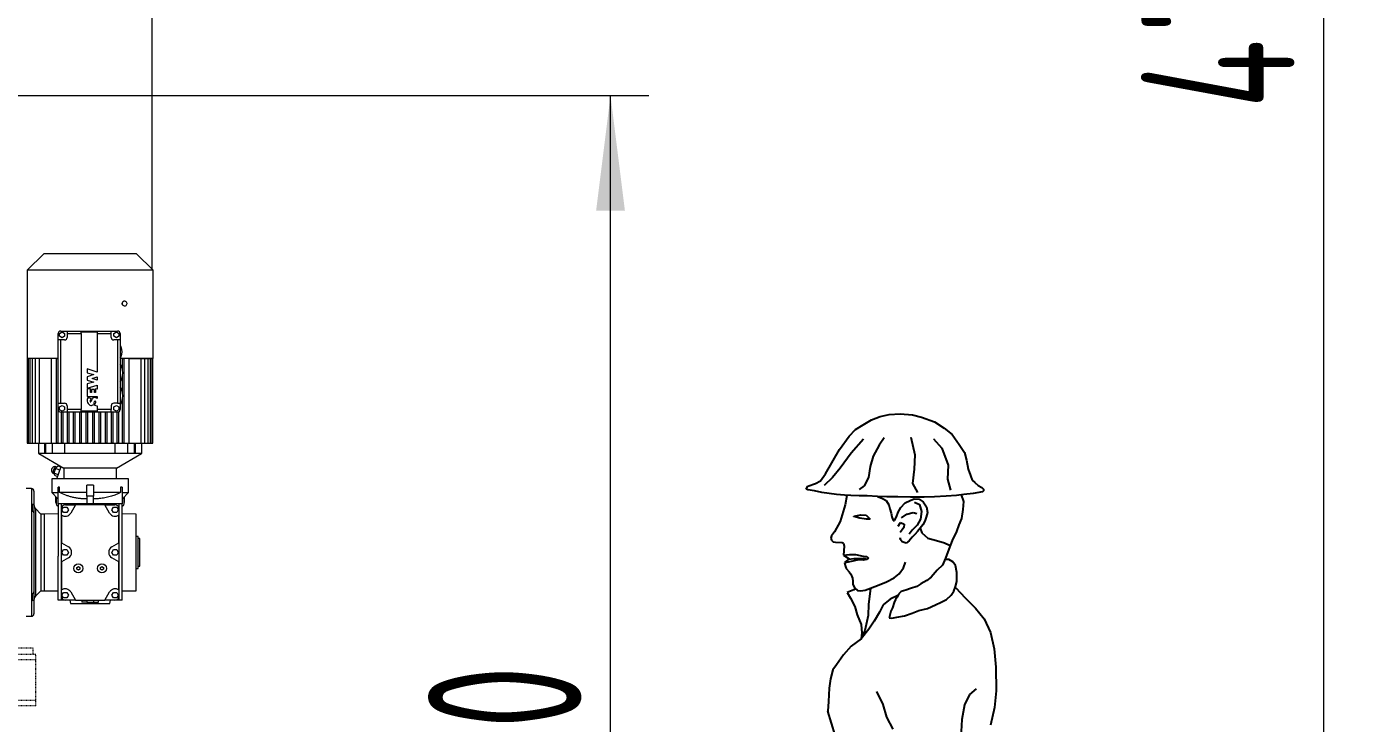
# Model space of a CAD drawing. Header units: millimetres. Extents: x -17820 to 17820, y -12600 to 12600.
# Drawn here: x 8984 to 11074, y 5545 to 6636 of the extents above; entities that cross this region are included whole.
import ezdxf

# ---------------------------------------------------------------- set-up
doc = ezdxf.new("R2010")
doc.units = ezdxf.units.MM
for name, pattern in [('双点画线', [22, 12, -2, 2, -2, 2, -2]), ('点画线', [18, 12, -2, 2, -2]), ('虚线', [2, 1, -1])]:
    doc.linetypes.add(name, pattern=pattern)
doc.layers.get('0').update_dxf_attribs({"lineweight": 35})
for name, color, linetype, lineweight in [('ACADDEFPOINTS', 7, 'Continuous', 25), ('ACADREF', 8, 'Continuous', 25), ('中心线层', 1, '点画线', 18), ('剖面线层', 4, 'Continuous', 18), ('尺寸线层', 3, 'Continuous', 18), ('虚线层', 6, '虚线', 18)]:
    doc.layers.add(name, color=color, linetype=linetype, lineweight=lineweight)
doc.styles.add('机械', font='isocp', dxfattribs={"width": 0.667, "bigfont": 'gbcbig.shx'})
doc.dimstyles.new('标准', dxfattribs={"dimscale": 60, "dimtxt": 4, "dimasz": 3, "dimexe": 1, "dimexo": 0, "dimgap": 0.76128, "dimtad": 1, "dimdec": 1, "dimdsep": 46, "dimtxsty": '机械', "dimblk": '_CAXARROW', "dimcen": 0, "dimdle": 4, "dimclrt": 2, "dimaunit": 1, "dimazin": 2, "dimtfac": 0.707107, "dimtdec": 3, "dimtmove": 0, "dimatfit": 3, "dimfxl": 0, "dimfrac": 2, "dimtolj": 1, "dimlwd": 18, "dimarcsym": 0})

# ---------------------------------------------------------------- blocks, each defined once
blk = doc.blocks.new('*X172')
at = {"layer": 'ACADREF', "linetype": 'Continuous', "lineweight": 25}
for p, q in [((-4715, 7835.4), (-4700.9, 7838.8)), ((-4700.9, 7838.8), (-4683.4, 7839.9)), ((-4683.4, 7839.9), (-4664.4, 7838)), ((-4664.4, 7838), (-4650, 7834.7)), ((-4753.4, 7814.9), (-4741.5, 7822.7)), ((-4741.5, 7822.7), (-4728.4, 7830.5)), ((-4728.4, 7830.5), (-4715, 7835.4)), ((-4650, 7834.7), (-4629.7, 7827.2)), ((-4629.7, 7827.2), (-4614.4, 7817.2)), ((-4614.4, 7817.2), (-4602.1, 7807.3)), ((-4778.6, 7783.8), (-4763.2, 7804.7)), ((-4763.2, 7804.7), (-4753.4, 7814.9)), ((-4740.9, 7799.9), (-4760.1, 7777.9)), ((-4740.9, 7799.9), (-4740.9, 7799.9)), ((-4708.5, 7802), (-4716.2, 7790.6)), ((-4708.5, 7802), (-4708.5, 7802)), ((-4666.8, 7803), (-4660.7, 7775.6)), ((-4666.8, 7803), (-4666.8, 7803)), ((-4631.3, 7800.5), (-4618, 7786)), ((-4631.3, 7800.5), (-4631.3, 7800.5)), ((-4602.1, 7807.3), (-4590.9, 7791.7)), ((-4800.2, 7745.7), (-4778.6, 7783.8)), ((-4760.1, 7777.9), (-4777.2, 7754.6)), ((-4716.2, 7790.6), (-4725.8, 7773.2)), ((-4660.7, 7775.6), (-4661.6, 7753.3)), ((-4618, 7786), (-4608.5, 7759.5)), ((-4590.9, 7791.7), (-4582.9, 7779)), ((-4582.9, 7779), (-4579.4, 7766.9)), ((-4777.2, 7754.6), (-4789.5, 7740.1)), ((-4730.4, 7757.2), (-4732.8, 7740.1)), ((-4725.8, 7773.2), (-4730.4, 7757.2)), ((-4608.5, 7759.5), (-4609.3, 7737.3)), ((-4579.4, 7766.9), (-4576.8, 7753.2)), ((-4815.9, 7730.4), (-4808.1, 7735)), ((-4808.1, 7735), (-4800.2, 7745.7)), ((-4789.5, 7740.1), (-4802.2, 7727.3)), ((-4732.8, 7740.1), (-4739.9, 7727)), ((-4661.6, 7753.3), (-4664.1, 7730.6)), ((-4609.3, 7737.3), (-4604.5, 7720.4)), ((-4576.8, 7753.2), (-4573.5, 7743.1)), ((-4573.5, 7743.1), (-4570.7, 7735.8)), ((-4570.7, 7735.8), (-4566.6, 7732)), ((-4830.8, 7721.7), (-4827.8, 7726.3)), ((-4830.8, 7721.7), (-4830.8, 7721.7)), ((-4827.8, 7720.5), (-4830.5, 7721.8)), ((-4827.8, 7726.3), (-4815.9, 7730.4)), ((-4817.3, 7718.9), (-4827.8, 7720.5)), ((-4806.2, 7716.7), (-4817.3, 7718.9)), ((-4794.7, 7715), (-4806.2, 7716.7)), ((-4783.2, 7713.6), (-4794.7, 7715)), ((-4770.8, 7712.5), (-4783.2, 7713.6)), ((-4760.5, 7711.8), (-4770.8, 7712.5)), ((-4739.9, 7727), (-4747.4, 7721.2)), ((-4664.1, 7730.6), (-4656.4, 7716.4)), ((-4584, 7713.2), (-4595.4, 7711.9)), ((-4588, 7713), (-4584.2, 7702.4)), ((-4569.1, 7715.1), (-4584, 7713.2)), ((-4554.7, 7717.6), (-4569.1, 7715.1)), ((-4566.6, 7732), (-4561.3, 7727.5)), ((-4561.3, 7727.5), (-4555.7, 7724.4)), ((-4555.7, 7724.4), (-4553.2, 7721.7)), ((-4553.2, 7719.4), (-4554.7, 7717.6)), ((-4553.2, 7721.7), (-4553.2, 7719.4)), ((-4769.4, 7697.4), (-4777.2, 7671.4)), ((-4766.7, 7711.8), (-4769.4, 7697.4)), ((-4766.7, 7711.8), (-4766.7, 7711.8)), ((-4747.6, 7711.2), (-4760.5, 7711.8)), ((-4734.9, 7711.5), (-4747.6, 7711.2)), ((-4718.8, 7710.4), (-4734.9, 7711.5)), ((-4718.8, 7710.4), (-4710.9, 7707.4)), ((-4718.8, 7710.4), (-4718.8, 7710.4)), ((-4704.5, 7709.9), (-4718.8, 7710.4)), ((-4710.9, 7707.4), (-4705.5, 7703.9)), ((-4705.5, 7703.9), (-4701.3, 7697.4)), ((-4687.3, 7709.5), (-4704.5, 7709.9)), ((-4701.3, 7697.4), (-4699.7, 7690.8)), ((-4667.4, 7709.2), (-4687.3, 7709.5)), ((-4686.8, 7685.8), (-4682.5, 7692.8)), ((-4682.5, 7692.8), (-4675.6, 7700.4)), ((-4675.6, 7700.4), (-4667.9, 7704)), ((-4667.9, 7704), (-4661.6, 7706.5)), ((-4646, 7709.4), (-4667.4, 7709.2)), ((-4661.6, 7706.5), (-4653.5, 7706.2)), ((-4660.8, 7701.4), (-4653.3, 7697.5)), ((-4660.8, 7701.4), (-4660.8, 7701.4)), ((-4653.5, 7706.2), (-4647.5, 7701.9)), ((-4653.3, 7697.5), (-4649.8, 7686.7)), ((-4647.5, 7701.9), (-4642.3, 7694.3)), ((-4629.6, 7709.7), (-4646, 7709.4)), ((-4642.3, 7694.3), (-4640.6, 7685)), ((-4611.2, 7711), (-4629.6, 7709.7)), ((-4595.4, 7711.9), (-4611.2, 7711)), ((-4584.2, 7702.4), (-4585.3, 7690)), ((-4777.2, 7671.4), (-4786.1, 7655.2)), ((-4756, 7678.9), (-4756.2, 7679.5)), ((-4746.8, 7676.2), (-4756, 7678.9)), ((-4755.6, 7679.7), (-4745.1, 7681.7)), ((-4755.6, 7679.7), (-4755.6, 7679.7)), ((-4736.7, 7674.7), (-4746.8, 7676.2)), ((-4745.1, 7681.7), (-4736.8, 7681.1)), ((-4736.8, 7681.1), (-4730.6, 7674.8)), ((-4730.6, 7674.8), (-4736.7, 7674.7)), ((-4699.7, 7690.8), (-4697.5, 7684.4)), ((-4697.5, 7684.4), (-4696.5, 7678.6)), ((-4696.5, 7678.6), (-4694.2, 7672.9)), ((-4694.2, 7672.9), (-4692.1, 7672.5)), ((-4692.1, 7672.5), (-4689.1, 7678.4)), ((-4689.1, 7678.4), (-4686.8, 7685.8)), ((-4681.2, 7676.7), (-4672.8, 7682.5)), ((-4681.2, 7676.7), (-4681.2, 7676.7)), ((-4672.8, 7682.5), (-4663.2, 7685.2)), ((-4663.2, 7685.2), (-4657.6, 7683.5)), ((-4651.4, 7674.9), (-4656.8, 7665.6)), ((-4649.8, 7686.7), (-4651.4, 7674.9)), ((-4645.1, 7671.7), (-4647.8, 7665.8)), ((-4643, 7678), (-4645.1, 7671.7)), ((-4640.6, 7685), (-4643, 7678)), ((-4587.3, 7676), (-4591.5, 7666)), ((-4585.3, 7690), (-4587.3, 7676)), ((-4786.1, 7655.2), (-4791, 7648.7)), ((-4686.8, 7663.6), (-4682.8, 7669.5)), ((-4686.8, 7663.6), (-4686.8, 7663.6)), ((-4680.1, 7657.9), (-4683.3, 7653.9)), ((-4682.8, 7669.5), (-4677.4, 7667)), ((-4677.8, 7661.5), (-4680.1, 7657.9)), ((-4677.4, 7667), (-4677.8, 7661.5)), ((-4664.6, 7657.6), (-4669.4, 7651.2)), ((-4660.3, 7650.8), (-4664.7, 7646.5)), ((-4656.8, 7665.6), (-4664.6, 7657.6)), ((-4656.2, 7655.4), (-4660.3, 7650.8)), ((-4652, 7660.6), (-4656.2, 7655.4)), ((-4647.8, 7665.8), (-4652, 7660.6)), ((-4652, 7660.6), (-4649.3, 7653.4)), ((-4652, 7660.6), (-4652, 7660.6)), ((-4649.3, 7653.4), (-4639.9, 7645.3)), ((-4595.2, 7655.6), (-4601.9, 7641.5)), ((-4591.5, 7666), (-4595.2, 7655.6)), ((-4791, 7648.7), (-4791.7, 7645.1)), ((-4791.7, 7645.1), (-4790.7, 7641.9)), ((-4790.7, 7641.9), (-4788.3, 7639.2)), ((-4788.3, 7639.2), (-4784.7, 7638.6)), ((-4784.7, 7638.6), (-4774.4, 7638.2)), ((-4774.4, 7638.2), (-4772, 7637)), ((-4772, 7637), (-4771, 7632.3)), ((-4771, 7632.3), (-4772, 7618.4)), ((-4683.3, 7643.5), (-4682.7, 7646)), ((-4680.4, 7639.3), (-4683.3, 7643.5)), ((-4674.2, 7637.4), (-4680.4, 7639.3)), ((-4669.5, 7640.8), (-4674.2, 7637.4)), ((-4664.7, 7646.5), (-4669.5, 7640.8)), ((-4639.9, 7645.3), (-4626.4, 7641.5)), ((-4626.4, 7641.5), (-4614.3, 7638)), ((-4614.3, 7638), (-4606.1, 7634.3)), ((-4601.9, 7641.5), (-4608.8, 7623.8)), ((-4606.1, 7634.3), (-4605.2, 7633.5)), ((-4772.8, 7619.6), (-4772.8, 7619.6)), ((-4772, 7618.4), (-4762.6, 7619.5)), ((-4772, 7618.4), (-4763.3, 7612.9)), ((-4763.3, 7612.9), (-4770.4, 7607)), ((-4757.3, 7609.3), (-4769.9, 7606.3)), ((-4764, 7612.3), (-4755.8, 7613)), ((-4764, 7612.3), (-4764, 7612.3)), ((-4762.6, 7619.5), (-4753.2, 7619.5)), ((-4748.5, 7611.1), (-4757.3, 7609.3)), ((-4755.8, 7613), (-4749.2, 7613.3)), ((-4753.2, 7619.5), (-4741.4, 7616.9)), ((-4749.2, 7613.3), (-4741.7, 7613.1)), ((-4741.6, 7610.8), (-4748.5, 7611.1)), ((-4741.7, 7613.1), (-4736.9, 7613.8)), ((-4735.9, 7611.8), (-4741.6, 7610.8)), ((-4741.4, 7616.9), (-4735.5, 7616.2)), ((-4732.8, 7614), (-4735.9, 7611.8)), ((-4735.5, 7616.2), (-4732.8, 7614)), ((-4612.3, 7613.7), (-4617.1, 7602.6)), ((-4607.3, 7611.5), (-4612.8, 7611.9)), ((-4608.8, 7623.8), (-4612.3, 7613.7)), ((-4601, 7608.2), (-4607.3, 7611.5)), ((-4596.7, 7602.3), (-4601, 7608.2)), ((-4770.4, 7607), (-4769.7, 7602.1)), ((-4769.7, 7602.1), (-4767.7, 7597.6)), ((-4767.7, 7597.6), (-4763.4, 7592.4)), ((-4763.4, 7592.4), (-4760.4, 7588.7)), ((-4760.4, 7588.7), (-4757.9, 7582.2)), ((-4692.9, 7583.1), (-4684.9, 7589.4)), ((-4684.9, 7589.4), (-4678, 7598.4)), ((-4678, 7598.4), (-4675.1, 7607.5)), ((-4625.6, 7595.1), (-4635, 7583.8)), ((-4617.1, 7602.6), (-4625.6, 7595.1)), ((-4594.7, 7591.2), (-4596.7, 7602.3)), ((-4594.7, 7584.8), (-4594.7, 7591.2)), ((-4757.9, 7582.2), (-4757.5, 7577.7)), ((-4757.5, 7577.7), (-4757.7, 7572.4)), ((-4757.7, 7572.4), (-4754.3, 7566.7)), ((-4753.5, 7566.1), (-4755.8, 7564.3)), ((-4754.3, 7566.7), (-4750.1, 7563.3)), ((-4738.4, 7563.6), (-4730.1, 7566.8)), ((-4729.8, 7566.9), (-4730.9, 7558.1)), ((-4730.1, 7566.8), (-4716.2, 7572)), ((-4716.2, 7572), (-4704.6, 7576.8)), ((-4704.6, 7576.8), (-4692.9, 7583.1)), ((-4667.2, 7566.4), (-4674.7, 7563.8)), ((-4657.6, 7569.3), (-4667.2, 7566.4)), ((-4651.1, 7573.5), (-4657.6, 7569.3)), ((-4641.5, 7578.7), (-4651.1, 7573.5)), ((-4635, 7583.8), (-4641.5, 7578.7)), ((-4599.5, 7562.2), (-4596.6, 7569.3)), ((-4596.6, 7569.3), (-4595, 7577.4)), ((-4596.5, 7567.2), (-4581.6, 7551.7)), ((-4596.5, 7567.2), (-4596.5, 7567.2)), ((-4595, 7577.4), (-4594.7, 7584.8)), ((-4755.8, 7564.3), (-4766.2, 7559.8)), ((-4766.2, 7559.8), (-4761.1, 7551.4)), ((-4761.1, 7551.4), (-4754.4, 7537.9)), ((-4750.1, 7563.3), (-4745.3, 7562.4)), ((-4745.3, 7562.4), (-4738.4, 7563.6)), ((-4730.9, 7558.1), (-4733.1, 7541.9)), ((-4698.9, 7549.7), (-4710.1, 7540.8)), ((-4686, 7555.9), (-4698.9, 7549.7)), ((-4690.5, 7549), (-4692.7, 7544.2)), ((-4688.2, 7552.9), (-4690.5, 7549)), ((-4685.3, 7558), (-4688.2, 7552.9)), ((-4686, 7555.9), (-4686, 7555.9)), ((-4681.8, 7561.6), (-4685.3, 7558)), ((-4674.7, 7563.8), (-4681.8, 7561.6)), ((-4628.2, 7540.9), (-4619.5, 7545.1)), ((-4619.5, 7545.1), (-4611.1, 7549.3)), ((-4611.1, 7549.3), (-4603.7, 7556.1)), ((-4603.7, 7556.1), (-4599.5, 7562.2)), ((-4581.6, 7551.7), (-4565.5, 7535.6)), ((-4755.4, 7541.2), (-4755.4, 7541.2)), ((-4754.4, 7537.9), (-4750.5, 7525.1)), ((-4750.5, 7525.1), (-4744.3, 7510)), ((-4733.1, 7541.9), (-4733.7, 7524)), ((-4715.7, 7529), (-4724.1, 7515)), ((-4710.1, 7540.8), (-4715.7, 7529)), ((-4699.5, 7524.5), (-4700.5, 7520.6)), ((-4698.2, 7530.6), (-4699.5, 7524.5)), ((-4695.6, 7535.8), (-4698.2, 7530.6)), ((-4692.7, 7544.2), (-4695.6, 7535.8)), ((-4676.9, 7523.5), (-4664.7, 7527.7)), ((-4664.7, 7527.7), (-4654.3, 7531.6)), ((-4654.3, 7531.6), (-4640.5, 7534.8)), ((-4640.5, 7534.8), (-4628.2, 7540.9)), ((-4565.5, 7535.6), (-4552, 7518.8)), ((-4744.3, 7510), (-4743.2, 7497.1)), ((-4733.7, 7524), (-4738.7, 7500.4)), ((-4724.1, 7515), (-4732.5, 7502.6)), ((-4700.5, 7520.6), (-4696.6, 7520)), ((-4696.6, 7520), (-4688.5, 7521.3)), ((-4688.5, 7521.3), (-4676.9, 7523.5)), ((-4552, 7518.8), (-4542.3, 7497.6)), ((-4744.3, 7487.5), (-4760, 7475.8)), ((-4732.5, 7502.6), (-4744.3, 7487.5)), ((-4738.7, 7500.4), (-4744.3, 7487.5)), ((-4743.2, 7497.1), (-4744.3, 7487.5)), ((-4542.3, 7497.6), (-4536.5, 7471.8)), ((-4772.3, 7462.4), (-4783, 7446.7)), ((-4760, 7475.8), (-4772.3, 7462.4)), ((-4536.5, 7471.8), (-4533.9, 7443.4)), ((-4783, 7446.7), (-4788.6, 7438.8)), ((-4533.9, 7443.4), (-4533.3, 7406)), ((-4792.5, 7424.8), (-4794.7, 7410.2)), ((-4788.6, 7438.8), (-4792.5, 7424.8)), ((-4794.7, 7410.2), (-4795.8, 7389.5)), ((-4710, 7384.5), (-4720.1, 7405.2)), ((-4575.2, 7400.4), (-4582.6, 7384.3)), ((-4564.6, 7409.2), (-4575.2, 7400.4)), ((-4564.6, 7409.2), (-4564.6, 7409.2)), ((-4533.3, 7406), (-4535.8, 7380.2)), ((-4795.8, 7389.5), (-4796.4, 7374.4)), ((-4704.1, 7364.7), (-4710, 7384.5)), ((-4582.6, 7384.3), (-4586.8, 7361.3)), ((-4535.8, 7380.2), (-4542.3, 7352.4)), ((-4785.2, 7336.7), (-4796.4, 7374.4)), ((-4694.4, 7346.1), (-4704.1, 7364.7)), ((-4586.8, 7361.3), (-4588.4, 7333.3))]:
    blk.add_line(p, q, dxfattribs=at)
blk = doc.blocks.new('*X186')
at = {"layer": '尺寸线层', "linetype": 'Continuous', "lineweight": 18}
for points in [[(11014.3, 9122.9), (10991.8, 8942.9), (11036.8, 8942.9)], [(11014.3, 4347.9), (10991.8, 4527.9), (11036.8, 4527.9)]]:
    blk.add_hatch(color=0, dxfattribs=at).paths.add_polyline_path(points, flags=0)
at = {"layer": '尺寸线层', "color": 0, "linetype": 'Continuous'}
for p, q in [((6587, 9122.9), (11074.3, 9122.9)), ((8682, 4347.9), (11074.3, 4347.9))]:
    blk.add_line(p, q, dxfattribs=at)
at = {"layer": '尺寸线层', "color": 0, "linetype": 'Continuous', "lineweight": 18}
blk.add_line((11014.3, 4347.9), (11014.3, 9122.9), dxfattribs=at)
at = {"layer": '尺寸线层', "color": 2, "insert": (10848.7, 6735.4), "char_height": 240, "width": 919.317, "attachment_point": 5, "rotation": 90, "line_spacing_factor": 0.939812, "style": '机械'}
blk.add_mtext('\\T1.1;4775', dxfattribs=at)
blk = doc.blocks.new('_CAXARROW')
blk.add_hatch(color=2).paths.add_polyline_path([(0, 0), (-1, 0.125), (-1, -0.125)], flags=0)
blk = doc.blocks.new('*X192')
at = {"layer": '尺寸线层', "linetype": 'Continuous', "lineweight": 18}
for points in [[(9897.9, 6527.9), (9875.4, 6347.9), (9920.4, 6347.9)], [(9897.9, 4347.9), (9875.4, 4527.9), (9920.4, 4527.9)]]:
    blk.add_hatch(color=0, dxfattribs=at).paths.add_polyline_path(points, flags=0)
at = {"layer": '尺寸线层', "color": 0, "linetype": 'Continuous'}
for p, q in [((8256.2, 6527.9), (9957.9, 6527.9)), ((8157, 4347.9), (9957.9, 4347.9))]:
    blk.add_line(p, q, dxfattribs=at)
at = {"layer": '尺寸线层', "color": 0, "linetype": 'Continuous', "lineweight": 18}
blk.add_line((9897.9, 4347.9), (9897.9, 6527.9), dxfattribs=at)
at = {"layer": '尺寸线层', "color": 2, "insert": (9732.3, 5437.9), "char_height": 240, "width": 873.579, "attachment_point": 5, "rotation": 90, "line_spacing_factor": 0.939812, "style": '机械'}
blk.add_mtext('\\T1.1;2180', dxfattribs=at)
blk = doc.blocks.new('*X203')
at = {"layer": '尺寸线层', "linetype": 'Continuous', "lineweight": 18}
for points in [[(6075.5, 9740.3), (6255.5, 9717.8), (6255.5, 9762.8)], [(9180.5, 9740.3), (9000.5, 9717.8), (9000.5, 9762.8)]]:
    blk.add_hatch(color=0, dxfattribs=at).paths.add_polyline_path(points, flags=0)
at = {"layer": '尺寸线层', "color": 0, "linetype": 'Continuous'}
for p, q in [((6075.5, 5567.9), (6075.5, 9800.3)), ((9180.5, 6254.4), (9180.5, 9800.3))]:
    blk.add_line(p, q, dxfattribs=at)
at = {"layer": '尺寸线层', "color": 0, "linetype": 'Continuous', "lineweight": 18}
blk.add_line((9180.5, 9740.3), (6075.5, 9740.3), dxfattribs=at)
at = {"layer": '尺寸线层', "color": 2, "insert": (7628, 9906), "char_height": 240, "width": 827.842, "attachment_point": 5, "line_spacing_factor": 0.939812, "style": '机械'}
blk.add_mtext('\\T1.1;3105', dxfattribs=at)
blk = doc.blocks.new('BLOCK19_1')
at = {"color": 7, "linetype": 'Continuous', "lineweight": 15}
for p, q in [((-1147.2, -411.6), (-1173.2, -437.6)), ((-1074.7, -411.6), (-1147.2, -411.6)), ((-1002.2, -411.6), (-1074.7, -411.6)), ((-976.2, -437.6), (-1002.2, -411.6)), ((-1173.2, -437.6), (-1173.2, -575.6)), ((-1074.7, -437.6), (-1173.2, -437.6)), ((-976.2, -437.6), (-1074.7, -437.6)), ((-976.2, -575.6), (-976.2, -437.6)), ((-1020.8, -485.6), (-1021.1, -485.6)), ((-1021.1, -493.6), (-1020.8, -493.6)), ((-1124.7, -546.6), (-1124.7, -536.6)), ((-1122.7, -536.3), (-1118.7, -534)), ((-1122.7, -540.9), (-1122.7, -536.3)), ((-1118.7, -543.2), (-1122.7, -540.9)), ((-1120.7, -532.6), (-1110.7, -532.6)), ((-1118.7, -534), (-1114.7, -536.3)), ((-1114.7, -540.9), (-1118.7, -543.2)), ((-1114.7, -536.3), (-1114.7, -540.9)), ((-1110.7, -532.6), (-1041.7, -532.6)), ((-1110.7, -532.6), (-1110.7, -536.6)), ((-1110.7, -536.6), (-1088.7, -536.6)), ((-1110.7, -536.6), (-1110.7, -542.6)), ((-1088.7, -534), (-1063.7, -534)), ((-1088.7, -536.6), (-1088.7, -534)), ((-1088.7, -536.6), (-1088.7, -655.6)), ((-1063.7, -534), (-1063.7, -536.6)), ((-1063.7, -536.6), (-1063.7, -597)), ((-1063.7, -536.6), (-1041.7, -536.6)), ((-1041.7, -536.6), (-1041.7, -532.6)), ((-1041.7, -532.6), (-1031.7, -532.6)), ((-1041.7, -542.6), (-1041.7, -536.6)), ((-1037.7, -536.3), (-1033.7, -534)), ((-1037.7, -540.9), (-1037.7, -536.3)), ((-1033.7, -543.2), (-1037.7, -540.9)), ((-1033.7, -534), (-1029.7, -536.3)), ((-1029.7, -540.9), (-1033.7, -543.2)), ((-1029.7, -536.3), (-1029.7, -540.9)), ((-1027.7, -536.6), (-1027.7, -546.6)), ((-1124.7, -645.6), (-1124.7, -546.6)), ((-1120.7, -546.6), (-1124.7, -546.6)), ((-1120.7, -645.6), (-1120.7, -546.6)), ((-1114.7, -546.6), (-1120.7, -546.6)), ((-1031.7, -546.6), (-1037.7, -546.6)), ((-1031.7, -546.6), (-1031.7, -645.6)), ((-1027.7, -546.6), (-1031.7, -546.6)), ((-1027.7, -546.6), (-1027.7, -645.6)), ((-1026.2, -558.1), (-1026.1, -558.1)), ((-1124.7, -575.6), (-1173.2, -575.6)), ((-1171.8, -575.8), (-1173.1, -575.8)), ((-1173.1, -575.8), (-1173.1, -708.4)), ((-1169.2, -575.8), (-1171.8, -575.8)), ((-1171.8, -575.8), (-1171.8, -708.4)), ((-1165.4, -575.8), (-1169.2, -575.8)), ((-1169.2, -575.8), (-1169.2, -708.4)), ((-1160.5, -575.8), (-1165.4, -575.8)), ((-1165.4, -575.8), (-1165.4, -708.4)), ((-1154.4, -575.8), (-1160.5, -575.8)), ((-1160.5, -575.8), (-1160.5, -708.4)), ((-1155.2, -575.6), (-1155.2, -575.8)), ((-1135.5, -575.8), (-1154.4, -575.8)), ((-1154.4, -575.8), (-1154.4, -708.4)), ((-1135.5, -575.8), (-1135.5, -708.4)), ((-1127.5, -708.4), (-1127.5, -575.8)), ((-1127.5, -575.8), (-1125.5, -575.8)), ((-1125.5, -575.8), (-1125.5, -708.4)), ((-976.2, -575.6), (-1027.7, -575.6)), ((-1026.1, -572.1), (-1026.2, -572.1)), ((-1024, -575.8), (-1022, -575.8)), ((-1024, -594.6), (-1024, -575.8)), ((-1022, -575.8), (-1022, -708.4)), ((-1013.9, -708.4), (-1013.9, -575.8)), ((-1013.9, -575.8), (-995.1, -575.8)), ((-995.1, -708.4), (-995.1, -575.8)), ((-995.1, -575.8), (-989, -575.8)), ((-994.2, -575.8), (-994.2, -575.6)), ((-989, -708.4), (-989, -575.8)), ((-989, -575.8), (-984, -575.8)), ((-984, -708.4), (-984, -575.8)), ((-984, -575.8), (-980.3, -575.8)), ((-980.3, -708.4), (-980.3, -575.8)), ((-980.3, -575.8), (-977.7, -575.8)), ((-977.7, -708.4), (-977.7, -575.8)), ((-977.7, -575.8), (-976.4, -575.8)), ((-976.4, -708.4), (-976.4, -575.8)), ((-1079.2, -591.6), (-1079.2, -598.1)), ((-1063.7, -597), (-1079.2, -591.6)), ((-1079.2, -598.1), (-1069, -600.6)), ((-1069, -600.6), (-1079.2, -604.1)), ((-1079.2, -604.1), (-1079.2, -609.4)), ((-1071.5, -606.8), (-1063.7, -604.1)), ((-1063.7, -604.1), (-1063.7, -609.5)), ((-1025.2, -589.6), (-1025.1, -589.6)), ((-1024, -630.6), (-1024, -601.6)), ((-1079.2, -609.4), (-1069, -612.9)), ((-1069, -612.9), (-1079.2, -615.4)), ((-1079.2, -615.4), (-1079.2, -621.9)), ((-1079.2, -621.9), (-1063.7, -617.4)), ((-1079.2, -623.2), (-1079.2, -635.3)), ((-1074.4, -623.2), (-1079.2, -623.2)), ((-1074.2, -628.9), (-1074.4, -623.2)), ((-1072.5, -623.9), (-1072.5, -628.9)), ((-1068.1, -623.9), (-1072.5, -623.9)), ((-1063.7, -609.5), (-1071.5, -606.8)), ((-1068.1, -628.9), (-1068.1, -623.9)), ((-1066.2, -623.3), (-1066.2, -628.9)), ((-1063.7, -623.4), (-1066.2, -623.3)), ((-1063.7, -617.4), (-1063.7, -623.4)), ((-1025.1, -606.6), (-1025.2, -606.6)), ((-1025.2, -625.6), (-1025.1, -625.6)), ((-1124.7, -645.6), (-1120.7, -645.6)), ((-1124.7, -655.6), (-1124.7, -645.6)), ((-1120.7, -645.6), (-1114.7, -645.6)), ((-1079.2, -635.3), (-1063.7, -635.3)), ((-1073.3, -638.7), (-1078, -636.6)), ((-1072.5, -628.9), (-1074.2, -628.9)), ((-1072.3, -640.3), (-1073.6, -643.5)), ((-1068.2, -645.1), (-1067.7, -643)), ((-1066.2, -628.9), (-1068.1, -628.9)), ((-1063.7, -635.3), (-1063.7, -638.3)), ((-1031.7, -645.6), (-1037.7, -645.6)), ((-1031.7, -645.6), (-1027.7, -645.6)), ((-1027.7, -645.6), (-1027.7, -655.6)), ((-1025.1, -642.6), (-1025.2, -642.6)), ((-1024, -708.4), (-1024, -637.6)), ((-1122.7, -651.3), (-1118.7, -649)), ((-1122.7, -655.9), (-1122.7, -651.3)), ((-1118.7, -658.2), (-1122.7, -655.9)), ((-1110.7, -659.6), (-1120.7, -659.6)), ((-1119.3, -708.4), (-1119.3, -659.6)), ((-1118.7, -649), (-1114.7, -651.3)), ((-1114.7, -655.9), (-1118.7, -658.2)), ((-1117.3, -659.6), (-1117.3, -708.4)), ((-1114.7, -651.3), (-1114.7, -655.9)), ((-1110.7, -649.6), (-1110.7, -655.6)), ((-1088.7, -655.6), (-1110.7, -655.6)), ((-1110.7, -655.6), (-1110.7, -659.6)), ((-1041.7, -659.6), (-1110.7, -659.6)), ((-1110.3, -708.4), (-1110.3, -659.6)), ((-1108.3, -659.6), (-1108.3, -708.4)), ((-1100.9, -708.4), (-1100.9, -659.6)), ((-1098.9, -659.6), (-1098.9, -708.4)), ((-1091, -708.4), (-1091, -659.6)), ((-1089, -659.6), (-1089, -708.4)), ((-1088.7, -658.3), (-1088.7, -655.6)), ((-1063.7, -658.3), (-1088.7, -658.3)), ((-1080.8, -708.4), (-1080.8, -659.6)), ((-1078.8, -659.6), (-1078.8, -708.4)), ((-1070.6, -708.4), (-1070.6, -659.6)), ((-1068.6, -659.6), (-1068.6, -708.4)), ((-1067.8, -648.8), (-1063.7, -649.6)), ((-1063.7, -649.6), (-1063.7, -655.6)), ((-1041.7, -655.6), (-1063.7, -655.6)), ((-1063.7, -655.6), (-1063.7, -658.3)), ((-1060.5, -708.4), (-1060.5, -659.6)), ((-1058.5, -659.6), (-1058.5, -708.4)), ((-1050.6, -708.4), (-1050.6, -659.6)), ((-1048.6, -659.6), (-1048.6, -708.4)), ((-1041.7, -649.6), (-1041.7, -655.6)), ((-1041.7, -659.6), (-1041.7, -655.6)), ((-1031.7, -659.6), (-1041.7, -659.6)), ((-1041.1, -708.4), (-1041.1, -659.6)), ((-1039.1, -659.6), (-1039.1, -708.4)), ((-1037.7, -651.3), (-1033.7, -649)), ((-1037.7, -655.9), (-1037.7, -651.3)), ((-1033.7, -658.2), (-1037.7, -655.9)), ((-1033.7, -649), (-1029.7, -651.3)), ((-1029.7, -655.9), (-1033.7, -658.2)), ((-1032.2, -708.4), (-1032.2, -659.6)), ((-1030.2, -659.3), (-1030.2, -708.4)), ((-1029.7, -651.3), (-1029.7, -655.9)), ((-1173.1, -708.4), (-1171.8, -708.4)), ((-1171.8, -708.4), (-1169.2, -708.4)), ((-1169.2, -708.4), (-1165.4, -708.4)), ((-1165.4, -708.4), (-1160.5, -708.4)), ((-1160.5, -708.4), (-1154.4, -708.4)), ((-1155.7, -708.6), (-1155.7, -724.1)), ((-1145.5, -708.6), (-1155.7, -708.6)), ((-1155.2, -708.4), (-1155.2, -708.6)), ((-1154.4, -708.4), (-1135.5, -708.4)), ((-1145.5, -724.1), (-1145.5, -708.6)), ((-1144.2, -708.6), (-1145.5, -708.6)), ((-1144.2, -724.1), (-1144.2, -708.6)), ((-1133.6, -708.6), (-1144.2, -708.6)), ((-1133.6, -724.1), (-1133.6, -708.6)), ((-1114.1, -708.6), (-1133.6, -708.6)), ((-1125.5, -708.4), (-1127.5, -708.4)), ((-1117.3, -708.4), (-1119.3, -708.4)), ((-1035.4, -708.6), (-1114.1, -708.6)), ((-1114.1, -724.1), (-1114.1, -708.6)), ((-1108.3, -708.4), (-1110.3, -708.4)), ((-1098.9, -708.4), (-1100.9, -708.4)), ((-1089, -708.4), (-1091, -708.4)), ((-1078.8, -708.4), (-1080.8, -708.4)), ((-1068.6, -708.4), (-1070.6, -708.4)), ((-1058.5, -708.4), (-1060.5, -708.4)), ((-1048.6, -708.4), (-1050.6, -708.4)), ((-1039.1, -708.4), (-1041.1, -708.4)), ((-1035.4, -724.1), (-1035.4, -708.6)), ((-1015.9, -708.6), (-1035.4, -708.6)), ((-1030.2, -708.4), (-1032.2, -708.4)), ((-1022, -708.4), (-1024, -708.4)), ((-1015.9, -724.1), (-1015.9, -708.6)), ((-1005.3, -708.6), (-1015.9, -708.6)), ((-1013.9, -708.4), (-995.1, -708.4)), ((-1005.3, -724.1), (-1005.3, -708.6)), ((-1003.9, -708.6), (-1005.3, -708.6)), ((-1003.9, -724.1), (-1003.9, -708.6)), ((-993.7, -708.6), (-1003.9, -708.6)), ((-995.1, -708.4), (-989, -708.4)), ((-994.2, -708.6), (-994.2, -708.4)), ((-993.7, -724.1), (-993.7, -708.6)), ((-989, -708.4), (-984, -708.4)), ((-984, -708.4), (-980.3, -708.4)), ((-980.3, -708.4), (-977.7, -708.4)), ((-977.7, -708.4), (-976.4, -708.4)), ((-1145.5, -724.1), (-1155.7, -724.1)), ((-1155, -724.1), (-1115.7, -747.1)), ((-1144.2, -724.1), (-1145.5, -724.1)), ((-1133.6, -724.1), (-1144.2, -724.1)), ((-1114.1, -724.1), (-1133.6, -724.1)), ((-1035.4, -724.1), (-1114.1, -724.1)), ((-1015.9, -724.1), (-1035.4, -724.1)), ((-1033.7, -747.1), (-994.5, -724.1)), ((-1005.3, -724.1), (-1015.9, -724.1)), ((-1003.9, -724.1), (-1005.3, -724.1)), ((-993.7, -724.1), (-1003.9, -724.1)), ((-1128.7, -747.6), (-1131.3, -755.2)), ((-1124.8, -743.8), (-1128.7, -747.6)), ((-1121.9, -750.3), (-1128.7, -747.6)), ((-1126.8, -745.7), (-1127.9, -745.2)), ((-1126.6, -764.1), (-1120, -744.6)), ((-1124.8, -743.8), (-1120.4, -745.5)), ((-1115.7, -747.1), (-1115.7, -764.1)), ((-1033.7, -747.1), (-1115.7, -747.1)), ((-1033.7, -764.1), (-1033.7, -747.1)), ((-1134.7, -764.1), (-1134.7, -785.6)), ((-1014.7, -764.1), (-1134.7, -764.1)), ((-1132, -755.5), (-1131.1, -755.8)), ((-1124.5, -757.9), (-1131.3, -755.2)), ((-1131.3, -755.2), (-1129.9, -759)), ((-1125.5, -760.7), (-1129.9, -759)), ((-1014.7, -785.6), (-1014.7, -764.1)), ((-1166.7, -779.1), (-1174.7, -779.1)), ((-1162.7, -783.1), (-1162.7, -805.8)), ((-1134.7, -785.6), (-1124.7, -795.6)), ((-1134.7, -785.6), (-1124.7, -785.6)), ((-1128.7, -791.6), (-1128.7, -794.1)), ((-1128.7, -794.1), (-1128.7, -801.1)), ((-1127.7, -792.6), (-1127.7, -803.1)), ((-1122.5, -777.1), (-1124.7, -777.1)), ((-1124.7, -803.1), (-1124.7, -777.1)), ((-1122.5, -785.6), (-1122.5, -777.1)), ((-1079.7, -785.6), (-1122.5, -785.6)), ((-1069.7, -774.1), (-1079.7, -774.1)), ((-1079.7, -791.1), (-1079.7, -774.1)), ((-1069.7, -791.1), (-1079.7, -791.1)), ((-1079.7, -791.1), (-1079.7, -803.1)), ((-1069.7, -774.1), (-1069.7, -791.1)), ((-1027, -785.6), (-1069.7, -785.6)), ((-1069.7, -803.1), (-1069.7, -791.1)), ((-1027, -777.1), (-1027, -785.6)), ((-1024.7, -777.1), (-1027, -777.1)), ((-1024.7, -777.1), (-1024.7, -803.1)), ((-1024.7, -795.6), (-1014.7, -785.6)), ((-1024.7, -785.6), (-1014.7, -785.6)), ((-1021.7, -803.1), (-1021.7, -792.6)), ((-1020.7, -794.1), (-1020.7, -791.6)), ((-1020.7, -801.1), (-1020.7, -794.1)), ((-1164.7, -814.7), (-1164.7, -803.4)), ((-1162.7, -805.8), (-1162.7, -815.1)), ((-1151.7, -819.1), (-1160.4, -810.5)), ((-1128.7, -801.1), (-1127.7, -801.1)), ((-1124.7, -803.1), (-1124.7, -873.2)), ((-1120.2, -803.1), (-1124.7, -803.1)), ((-1120.2, -803.1), (-1120.2, -954.1)), ((-1029.2, -803.1), (-1120.2, -803.1)), ((-1119.7, -820.5), (-1119.7, -811)), ((-1118.8, -812.5), (-1116.2, -808.2)), ((-1116.2, -816.9), (-1118.8, -812.5)), ((-1116.2, -808.2), (-1111.2, -808.2)), ((-1113.2, -804.5), (-1097.6, -804.5)), ((-1111.2, -808.2), (-1108.7, -812.5)), ((-1108.7, -812.5), (-1111.2, -816.9)), ((-1097.6, -804.5), (-1105.1, -817.5)), ((-1051.9, -804.5), (-1097.6, -804.5)), ((-1044.4, -817.5), (-1051.9, -804.5)), ((-1051.9, -804.5), (-1036.2, -804.5)), ((-1040.8, -812.5), (-1038.2, -808.2)), ((-1038.2, -816.9), (-1040.8, -812.5)), ((-1038.2, -808.2), (-1033.2, -808.2)), ((-1033.2, -808.2), (-1030.7, -812.5)), ((-1030.7, -812.5), (-1033.2, -816.9)), ((-1029.7, -811), (-1029.7, -820.5)), ((-1029.2, -954.1), (-1029.2, -803.1)), ((-1024.7, -803.1), (-1029.2, -803.1)), ((-1024.7, -873.2), (-1024.7, -803.1)), ((-1021.7, -801.1), (-1020.7, -801.1)), ((-1162.7, -815.1), (-1162.7, -817.1)), ((-1162.7, -817.1), (-1162.7, -941.1)), ((-1146.7, -819.1), (-1151.7, -819.1)), ((-1151.7, -819.1), (-1151.7, -879.1)), ((-1124.7, -818.8), (-1146.7, -819.1)), ((-1146.7, -819.1), (-1146.7, -939.1)), ((-1119.7, -820.5), (-1119.7, -864.1)), ((-1111.2, -816.9), (-1116.2, -816.9)), ((-1033.2, -816.9), (-1038.2, -816.9)), ((-1029.7, -864.1), (-1029.7, -820.5)), ((-1002.7, -819.1), (-1024.7, -818.8)), ((-1002.7, -879.1), (-1002.7, -819.1)), ((-999.7, -854.1), (-1002.7, -854.1)), ((-999.7, -904.1), (-999.7, -854.1)), ((-1124.7, -873.2), (-1124.7, -875.2)), ((-1119.7, -864.1), (-1108.7, -870.5)), ((-1119.7, -894.1), (-1119.7, -864.1)), ((-1118.8, -879.1), (-1116.2, -874.8)), ((-1116.2, -874.8), (-1111.2, -874.8)), ((-1111.2, -874.8), (-1108.7, -879.1)), ((-1040.8, -879.1), (-1038.2, -874.8)), ((-1040.7, -870.5), (-1029.7, -864.1)), ((-1038.2, -874.8), (-1033.2, -874.8)), ((-1033.2, -874.8), (-1030.7, -879.1)), ((-1029.7, -864.1), (-1029.7, -894.1)), ((-1024.7, -875.2), (-1024.7, -873.2)), ((-996.7, -857.6), (-999.7, -857.6)), ((-996.7, -900.6), (-996.7, -857.6)), ((-1151.7, -879.1), (-1151.7, -939.1)), ((-1124.7, -883), (-1124.7, -885)), ((-1124.7, -954.1), (-1124.7, -885)), ((-1108.7, -887.8), (-1119.7, -894.1)), ((-1119.7, -894.1), (-1119.7, -938.1)), ((-1116.2, -883.5), (-1118.8, -879.1)), ((-1111.2, -883.5), (-1116.2, -883.5)), ((-1108.7, -879.1), (-1111.2, -883.5)), ((-1038.2, -883.5), (-1040.8, -879.1)), ((-1029.7, -894.1), (-1040.7, -887.8)), ((-1033.2, -883.5), (-1038.2, -883.5)), ((-1030.7, -879.1), (-1033.2, -883.5)), ((-1029.7, -938.1), (-1029.7, -894.1)), ((-1024.7, -885), (-1024.7, -883)), ((-1024.7, -954.1), (-1024.7, -885)), ((-1002.7, -939.1), (-1002.7, -879.1)), ((-1095.7, -902.7), (-1093.2, -901.2)), ((-1095.7, -905.6), (-1095.7, -902.7)), ((-1093.2, -907), (-1095.7, -905.6)), ((-1093.2, -901.2), (-1090.7, -902.7)), ((-1090.7, -905.6), (-1093.2, -907)), ((-1090.7, -902.7), (-1090.7, -905.6)), ((-1058.7, -902.7), (-1056.2, -901.2)), ((-1058.7, -905.6), (-1058.7, -902.7)), ((-1056.2, -907), (-1058.7, -905.6)), ((-1056.2, -901.2), (-1053.7, -902.7)), ((-1053.7, -905.6), (-1056.2, -907)), ((-1053.7, -902.7), (-1053.7, -905.6)), ((-1002.7, -904.1), (-999.7, -904.1)), ((-999.7, -900.6), (-996.7, -900.6)), ((-1160.4, -947.8), (-1151.7, -939.1)), ((-1151.7, -939.1), (-1146.7, -939.1)), ((-1146.7, -939.1), (-1124.7, -939.4)), ((-1119.7, -947.6), (-1119.7, -938.1)), ((-1029.7, -938.1), (-1029.7, -947.6)), ((-1024.7, -939.4), (-1002.7, -939.1)), ((-1164.7, -954.9), (-1164.7, -943.6)), ((-1162.7, -941.1), (-1162.7, -943.1)), ((-1162.7, -943.1), (-1162.7, -952.4)), ((-1162.7, -952.4), (-1162.7, -975.1)), ((-1120.2, -954.1), (-1124.7, -954.1)), ((-1113.2, -954.1), (-1120.2, -954.1)), ((-1118.8, -946.1), (-1116.2, -941.8)), ((-1116.2, -950.5), (-1118.8, -946.1)), ((-1116.2, -941.8), (-1111.2, -941.8)), ((-1111.2, -950.5), (-1116.2, -950.5)), ((-1097.6, -954.1), (-1113.2, -954.1)), ((-1111.2, -941.8), (-1108.7, -946.1)), ((-1108.7, -946.1), (-1111.2, -950.5)), ((-1106.6, -954.1), (-1105.7, -959.1)), ((-1105.7, -959.1), (-1043.7, -959.1)), ((-1105.1, -941.1), (-1097.6, -954.1)), ((-1097.6, -954.1), (-1051.9, -954.1)), ((-1087.7, -954.1), (-1087.7, -957.1)), ((-1079.7, -957.1), (-1087.7, -957.1)), ((-1079.7, -954.1), (-1079.7, -957.1)), ((-1079.7, -957.1), (-1069.7, -957.1)), ((-1069.7, -954.1), (-1069.7, -957.1)), ((-1069.7, -957.1), (-1061.7, -957.1)), ((-1061.7, -957.1), (-1061.7, -954.1)), ((-1051.9, -954.1), (-1044.4, -941.1)), ((-1036.2, -954.1), (-1051.9, -954.1)), ((-1043.7, -959.1), (-1042.9, -954.1)), ((-1040.8, -946.1), (-1038.2, -941.8)), ((-1038.2, -950.5), (-1040.8, -946.1)), ((-1038.2, -941.8), (-1033.2, -941.8)), ((-1033.2, -950.5), (-1038.2, -950.5)), ((-1029.2, -954.1), (-1036.2, -954.1)), ((-1033.2, -941.8), (-1030.7, -946.1)), ((-1030.7, -946.1), (-1033.2, -950.5)), ((-1024.7, -954.1), (-1029.2, -954.1)), ((-1174.7, -979.1), (-1166.7, -979.1))]:
    blk.add_line(p, q, dxfattribs=at)
at = {"color": 8, "linetype": 'Continuous', "lineweight": 15}
for p, q in [((-1166.7, -779.1), (-1166.7, -879.1)), ((-1160.4, -810.5), (-1160.4, -879.1)), ((-1162.7, -815.1), (-1164, -815.1)), ((-1166.7, -879.1), (-1166.7, -979.1)), ((-1160.4, -879.1), (-1160.4, -947.8)), ((-1162.7, -943.1), (-1164, -943.1))]:
    blk.add_line(p, q, dxfattribs=at)
at = {"color": 7, "linetype": 'Continuous', "lineweight": 15}
for points in [[(-1021.1, -493.6), (-1022.2, -493.4), (-1023.2, -492.7), (-1024, -491.7), (-1024.4, -490.5), (-1024.5, -489.2), (-1024.1, -487.9), (-1023.5, -486.8), (-1022.5, -486), (-1021.4, -485.6), (-1021.1, -485.6)], [(-1024.2, -489.6), (-1024, -488.4), (-1023.6, -487.4), (-1022.9, -486.5), (-1022, -485.9), (-1021.1, -485.6), (-1020.1, -485.7), (-1019.1, -486.1), (-1018.4, -486.9), (-1017.8, -487.9), (-1017.5, -489), (-1017.5, -490.2), (-1017.8, -491.3), (-1018.4, -492.3), (-1019.1, -493.1), (-1020.1, -493.5), (-1021.1, -493.6), (-1022, -493.3), (-1022.9, -492.7), (-1023.6, -491.9), (-1024, -490.8), (-1024.2, -489.6)]]:
    blk.add_lwpolyline(points, dxfattribs=at)
at = {"color": 8, "linetype": 'Continuous', "lineweight": 15}
for points in [[(-1132.1, -750.4), (-1132.4, -751.7), (-1132.6, -752.9), (-1132.7, -754), (-1132.5, -754.8), (-1132.2, -755.4), (-1132, -755.5)], [(-1127.9, -745.2), (-1128.2, -745.2), (-1128.8, -745.4), (-1129.5, -745.9), (-1130.2, -746.7), (-1130.9, -747.8), (-1131.5, -749), (-1132.1, -750.4)]]:
    blk.add_lwpolyline(points, dxfattribs=at)
at = {"color": 7, "linetype": 'Continuous', "lineweight": 15}
for centre in [(-1093.2, -904.1), (-1056.2, -904.1)]:
    blk.add_circle(centre, 7, dxfattribs=at)
for centre, radius, start, end in [((-1120.7, -536.6), 4, 90, 180), ((-1114.7, -542.6), 4, 270, 0), ((-1037.7, -542.6), 4, 180, 270), ((-1031.7, -536.6), 4, 0, 90), ((-1042.9, -565.1), 18.2, 22.6637, 33.3985), ((-1042.9, -565.1), 18.1, 337.3, 22.7), ((-1042.9, -565.1), 18.2, 326.6015, 337.3363), ((-1050.2, -598.1), 26.5, 18.7086, 31.8908), ((-1050.2, -598.1), 26.5, 341.2776, 18.7224), ((-1050.2, -598.1), 26.5, 328.1092, 341.2914), ((-1050.2, -634.1), 26.5, 18.7086, 31.8908), ((-1050.2, -634.1), 26.5, 341.2776, 18.7224), ((-1114.7, -649.6), 4, 0, 90), ((-1071.6, -641.5), 7.75, 168.9715, 234.5215), ((-1068.1, -642), 11.3, 151.233, 170.1337), ((-1072.9, -644.2), 4.83, 229.6212, 348.8815), ((-1071.9, -642.2), 2.99, 140.3292, 200.6666), ((-1074, -642.8), 0.84, 216.4211, 304.165), ((-1055.7, -650), 20.9, 147.5417, 152.5252), ((-1068.7, -640.7), 3.59, 100.9571, 173.6055), ((-1067.3, -642.2), 5.38, 58.4948, 112.6922), ((-1077, -642.2), 11.3, 324.3913, 348.9833), ((-1066.9, -643.3), 0.813, 24.8142, 162.2792), ((-1068.2, -644), 2.3, 351.6428, 28.3878), ((-1069.4, -644), 8.09, 45.0166, 52.4115), ((-1037.7, -649.6), 4, 90, 180), ((-1050.2, -634.1), 26.5, 328.1092, 341.2914), ((-1120.7, -655.6), 4, 180, 270), ((-1031.7, -655.6), 4, 270, 0), ((-1166.7, -783.1), 4, 0, 90), ((-1154.7, -804.8), 8, 180, 225), ((-1123.7, -803.1), 4, 180, 255.5225), ((-1113.2, -811), 6.5, 90, 180), ((-1036.2, -811), 6.5, 0, 90), ((-1025.7, -803.1), 4, 284.4775, 360), ((-1113.7, -812.5), 10, 233.1301, 330), ((-1035.7, -812.5), 10, 210, 306.8699), ((-1113.7, -879.1), 10, 300, 60), ((-1035.7, -879.1), 10, 120, 240), ((-1113.7, -946.1), 10, 30, 126.8699), ((-1035.7, -946.1), 10, 53.1301, 150), ((-1154.7, -953.4), 8, 135, 180), ((-1113.2, -947.6), 6.5, 180, 270), ((-1036.2, -947.6), 6.5, 270, 0), ((-1166.7, -975.1), 4, 270, 0)]:
    blk.add_arc(centre, radius, start, end, dxfattribs=at)
for points, knots in [([(-1127.9, -745.3), (-1128.2, -745.2), (-1128.8, -744.9), (-1129.8, -744.9), (-1130.9, -745), (-1131.9, -745.3), (-1132.7, -745.8), (-1133.4, -746.4), (-1134, -747.1), (-1134.6, -748), (-1135, -749), (-1135.2, -750.1), (-1135.2, -751.2), (-1135, -752.2), (-1134.6, -753.2), (-1133.9, -754.1), (-1133.1, -754.9), (-1132.4, -755.4), (-1132, -755.5), (-1131.9, -755.5)], [0, 0, 0, 0, 1826.525045, 4844.641242, 7603.713612, 10170.940289, 12591.475652, 14918.174001, 17245.414386, 19761.473037, 22790.17361, 25832.236418, 28270.47241, 30814.673535, 33541.714292, 36422.45875, 39399.829946, 42423.426531, 42568.28142, 42568.28142, 42568.28142, 42568.28142]), ([(-1079.7, -795.3), (-1081.7, -795.3), (-1085.6, -795.3), (-1091.5, -794.8), (-1097.3, -793.9), (-1102.9, -792.7), (-1108.1, -791.2), (-1114.7, -789), (-1119.3, -787), (-1122.5, -785.6)], [0, 0, 0, 0, 2333.448087, 4667.032754, 7065.205211, 9463.747479, 11638.027202, 13812.520775, 18218.868691, 18218.868691, 18218.868691, 18218.868691]), ([(-1027, -785.6), (-1029.3, -786.6), (-1034, -788.7), (-1041.5, -791.3), (-1049.5, -793.4), (-1056.9, -794.7), (-1063.7, -795.3), (-1067.7, -795.3), (-1069.7, -795.3)], [0, 0, 0, 0, 2754.165841, 5507.58164, 8357.893255, 11206.988021, 13168.927385, 15145.056359, 15145.056359, 15145.056359, 15145.056359]), ([(-1164.7, -803.4), (-1164.4, -803.5), (-1163.6, -803.9), (-1162.9, -804.8), (-1162.8, -805.5), (-1162.7, -805.8)], [0, 0, 0, 0, 2921.289388, 5842.459221, 9072.41378, 9072.41378, 9072.41378, 9072.41378]), ([(-1162.7, -817.1), (-1162.8, -816.8), (-1162.9, -816.2), (-1163.6, -815.3), (-1164.3, -814.9), (-1164.7, -814.7)], [0, 0, 0, 0, 2939.014287, 5878.502498, 9087.803152, 9087.803152, 9087.803152, 9087.803152]), ([(-1124.7, -875.2), (-1124.7, -875.9), (-1124.7, -877.8), (-1124.7, -880.4), (-1124.7, -882.3), (-1124.7, -883)], [0, 0, 0, 0, 2283.317528, 6701.94927, 8985.266799, 8985.266799, 8985.266799, 8985.266799]), ([(-1024.7, -883), (-1024.7, -882.3), (-1024.7, -880.4), (-1024.7, -877.8), (-1024.7, -875.9), (-1024.7, -875.2)], [0, 0, 0, 0, 2132.787804, 6260.117346, 8392.905149, 8392.905149, 8392.905149, 8392.905149]), ([(-1164.7, -943.6), (-1164.4, -943.4), (-1163.6, -943), (-1162.9, -942.1), (-1162.8, -941.5), (-1162.7, -941.1)], [0, 0, 0, 0, 3015.835265, 6031.628168, 9366.025508, 9366.025508, 9366.025508, 9366.025508]), ([(-1162.7, -952.4), (-1162.8, -952.7), (-1162.9, -953.4), (-1163.6, -954.3), (-1164.3, -954.7), (-1164.7, -954.9)], [0, 0, 0, 0, 3037.930777, 6076.175095, 9393.387069, 9393.387069, 9393.387069, 9393.387069])]:
    blk.add_open_spline(points, degree=3, knots=knots, dxfattribs=at)
blk = doc.blocks.new('BLOCK16_1')
for p, q in [((-438.6, 88.1), (-425.6, 88.1)), ((-412.6, 88.1), (-425.6, 88.1)), ((-445.6, 81.1), (-445.6, 69.6)), ((-443.5, 66.1), (-432.9, 60.2)), ((-407.6, 66.1), (-418.3, 60.2)), ((-405.6, 81.1), (-405.6, 69.6)), ((-430.6, 56.3), (-430.6, 19.5)), ((-420.6, 56.3), (-420.6, 19.5)), ((-443.6, 8.1), (-462.8, 2.2)), ((-434.2, 13.4), (-443.6, 8.1)), ((-417, 13.4), (-407.6, 8.1)), ((-407.6, 8.1), (-388.4, 2.2)), ((-465.6, -1.6), (-465.6, -1.9)), ((-465.6, -1.6), (-465.6, -1.9)), ((-465.6, -1.9), (-425.6, -1.9)), ((-385.6, -1.9), (-425.6, -1.9)), ((-385.6, -1.6), (-385.6, -1.9))]:
    blk.add_line(p, q)
for centre, radius, start, end in [((-438.6, 81.1), 7, 90, 180), ((-412.6, 81.1), 7, 0, 90), ((-441.6, 69.6), 4, 180, 240.9994), ((-409.6, 69.6), 4, 299.0006, 360), ((-435.1, 56.3), 4.5, 0, 60.9994), ((-416.1, 56.3), 4.5, 119.0006, 180), ((-461.6, -1.6), 4, 107.1749, 180), ((-437.6, 19.5), 7, 299.0546, 360), ((-413.6, 19.5), 7, 180, 240.9454), ((-389.6, -1.6), 4, 0, 72.8251)]:
    blk.add_arc(centre, radius, start, end)
at = {"layer": '中心线层'}
blk.add_line((-425.6, 97.1), (-425.6, -9), dxfattribs=at)
at = {"layer": '剖面线层', "linetype": '双点画线', "lineweight": 25}
for p, q in [((-425.6, 56.2), (-432.9, 60.2)), ((-425.6, 56.2), (-418.3, 60.2)), ((-425.6, 18.1), (-443.6, 8.1)), ((-425.6, 18.1), (-417, 13.4))]:
    blk.add_line(p, q, dxfattribs=at)
at = {"layer": '虚线层'}
for p, q in [((-671.6, -1.9), (-705.6, -1.9)), ((-705.6, -1.9), (-705.6, -111.9)), ((-685.6, -111.9), (-685.6, -1.9)), ((-671.6, -111.9), (-671.6, -1.9)), ((-346.6, -11.9), (-671.6, -11.9)), ((-346.6, -19.9), (-671.6, -19.9)), ((-350.6, -1.9), (-500.6, -1.9)), ((-500.6, -11.9), (-500.6, -1.9)), ((-350.6, -1.9), (-500.6, -1.9)), ((-500.6, -11.9), (-500.6, -1.9)), ((-350.6, -11.9), (-350.6, -1.9)), ((-350.6, -11.9), (-350.6, -1.9)), ((-346.6, -91.9), (-346.6, -11.9)), ((-346.6, -83.9), (-671.6, -83.9)), ((-346.6, -91.9), (-671.6, -91.9)), ((-671.6, -111.9), (-705.6, -111.9))]:
    blk.add_line(p, q, dxfattribs=at)

msp = doc.modelspace()

# ---------------------------------------------------------------- block references
at = {"layer": 'ACADDEFPOINTS', "linetype": 'Continuous', "lineweight": 25}
msp.add_blockref('*X172', (15034.61, -1809.88), dxfattribs=at)
at = {"layer": '虚线层'}
for name, p in [('BLOCK19_1', (10158.28, 6692.03)), ('BLOCK16_1', (9345.15, 5664.78))]:
    msp.add_blockref(name, p, dxfattribs=at)

# ---------------------------------------------------------------- dimensions: what is measured, and where the dimension line sits
at = {"layer": '尺寸线层'}
dim = msp.add_linear_dim(base=(6075.54, 9740.27), p1=(9180.54, 6254.42), p2=(6075.54, 5567.92), dimstyle='标准', override={"dimsah": 1, "dimtfill": 1, "dimtzin": 8}, dxfattribs=at)
dim.commit()
dim.dimension.update_dxf_attribs({"geometry": '*X203', "text_midpoint": (7628.04, 9740.27)})
for base, p1, p2, override, picture, middle in [((11014.34, 9122.92), (8682.04, 4347.92), (6587.04, 9122.92), {"dimsah": 1, "dimtfac": 1, "dimtfill": 1, "dimtzin": 8}, '*X186', (11014.34, 6735.42)), ((9897.94, 6527.92), (8157.04, 4347.92), (8256.22, 6527.92), {"dimsah": 1, "dimtfill": 1, "dimtzin": 8}, '*X192', (9897.94, 5437.92))]:
    dim = msp.add_linear_dim(base=base, p1=p1, p2=p2, angle=90, dimstyle='标准', override=override, dxfattribs=at)
    dim.commit()
    dim.dimension.update_dxf_attribs({"geometry": picture, "text_midpoint": middle})

doc.saveas('drawing.dxf')
